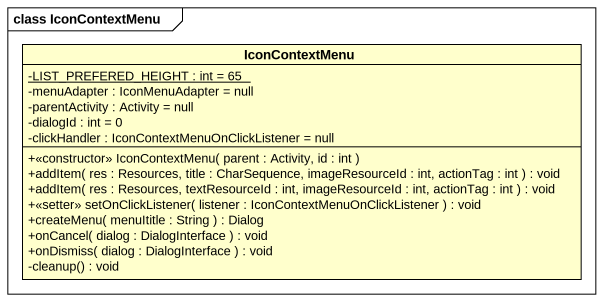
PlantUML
@startuml
mainframe class IconContextMenu
hide circle
hide empty members
skinparam classAttributeIconSize 0
class IconContextMenu {
  {static} -LIST_PREFERED_HEIGHT : int = 65
  -menuAdapter : IconMenuAdapter = null
  -parentActivity : Activity = null
  -dialogId : int = 0
  -clickHandler : IconContextMenuOnClickListener = null
  +<<constructor>> IconContextMenu( parent : Activity, id : int )
  +addItem( res : Resources, title : CharSequence, imageResourceId : int, actionTag : int ) : void
  +addItem( res : Resources, textResourceId : int, imageResourceId : int, actionTag : int ) : void
  +<<setter>> setOnClickListener( listener : IconContextMenuOnClickListener ) : void
  +createMenu( menuItitle : String ) : Dialog
  +onCancel( dialog : DialogInterface ) : void
  +onDismiss( dialog : DialogInterface ) : void
  -cleanup() : void
}
@enduml
